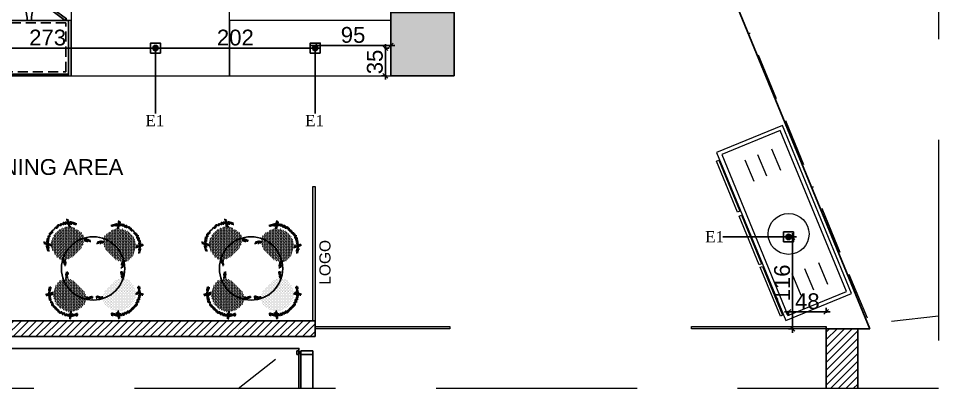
# Model space of a CAD drawing. Header units: millimetres. Extents: x 60271 to 65257, y 2062 to 12046.
# Drawn here: x 61397 to 62560, y 7125 to 7593 of the extents above; entities that cross this region are included whole.
import ezdxf

# ---------------------------------------------------------------- set-up
doc = ezdxf.new("R2010")
doc.units = ezdxf.units.MM
for name, pattern in [('DASHED', [19.05, 12.7, -6.35]), ('HIDDENX2', [19.05, 12.7, -6.35]), ('OUT LINE BUILDING$0$( Border )', [21, 6, -3, 6, -3, 0, -3])]:
    doc.linetypes.add(name, pattern=pattern)
for name, color, linetype in [('002 Çizgi', 7, 'Continuous'), ('A2-1-00-000 - Level 18', 1, 'Continuous'), ('A2-1-00-000 - Level 32', 1, 'Continuous'), ('COLUMNS', 8, 'Continuous'), ('t_yazi', 144, 'Continuous')]:
    doc.layers.add(name, color=color, linetype=linetype)
for name, color, linetype, lineweight in [('1 LI object floor plan', 8, 'Continuous', 18), ('312M_Mutfak1', 163, 'Continuous', 18), ('ELK', 1, 'Continuous', 25), ('FURNITURE', 134, 'Continuous', 25), ('HIDDEN', 8, 'OUT LINE BUILDING$0$( Border )', 13), ('p_tarama', 251, 'Continuous', 15), ('p_ölçü', 40, 'Continuous', 15), ('t_mutfak ekipmanları', 167, 'Continuous', 18), ('t_olcu', 40, 'Continuous', 13), ('TXT', 3, 'Continuous', 25)]:
    doc.layers.add(name, color=color, linetype=linetype, lineweight=lineweight)
doc.layers.add('2 F oak 52', color=7, linetype='Continuous', true_color=0xf6d39b)
doc.layers.add('WINDOW', color=7, linetype='Continuous', true_color=0x0059b3)
doc.layers.add('2 FL shadow 5', color=251, linetype='Continuous', lineweight=9, true_color=0x505050)
doc.layers.add('b-furn_Pen_No__118', color=7, linetype='Continuous', lineweight=13, true_color=0x573938)
doc.styles.add('olcu', font='arial.ttf')
doc.styles.add('SAS', font='sanss___.ttf')
doc.styles.add('YAZI', font='times.ttf', dxfattribs={"height": 11})
doc.dimstyles.new('olcu50', dxfattribs={"dimtxt": 20, "dimasz": 6, "dimexe": 5, "dimexo": 0, "dimgap": 3, "dimtad": 1, "dimdec": 0, "dimzin": 12, "dimdsep": 46, "dimtxsty": 'olcu', "dimblk": 'OBLIQUE', "dimcen": 0, "dimdle": 5, "dimclrd": 256, "dimclre": 256, "dimclrt": 256, "dimadec": 0, "dimazin": 0, "dimtfac": 1, "dimtdec": 0, "dimtix": 1, "dimtmove": 2, "dimatfit": 2, "dimfxl": 20, "dimfxlon": 1, "dimtolj": 1, "dimtzin": 0, "dimarcsym": 0})
pattern_1 = [(2e-15, (-15036.3138, -9809.6434), (0.67865625, 1.3573125), [0, -1.3573125])]

# ---------------------------------------------------------------- blocks, each defined once
blk = doc.blocks.new('chr4')
at = {"layer": '2 F oak 52'}
h = blk.add_hatch(dxfattribs=at)
h.set_pattern_fill('DOTS', color=256, scale=0.855, style=0)
h.set_pattern_definition(pattern_1)
h.paths.add_polyline_path([(11054.4, -2964.7, 0.285475), (11028.8, -2979.5, 0.388251), (11031.2, -2981.8, -0.278738), (11054.4, -2967.1, -0.278738), (11077.7, -2981.8, 0.388251), (11080.1, -2979.5, 0.285475)])
h.paths.add_polyline_path([(11073.4, -2975.6, 0.027312), (11071.3, -2973.6), (11069.6, -2976.1, -0.028203), (11071.5, -2978.5)], flags=17)
h.paths.add_polyline_path([(11074.1, -2969.2), (11073, -2970.9, -0.025782), (11075.1, -2972.8), (11076.5, -2970.7, 0.990533)], flags=17)
h.paths.add_polyline_path([(11039.2, -2976.1), (11037.6, -2973.6, 0.027312), (11035.5, -2975.6), (11037.4, -2978.5, -0.028203)], flags=17)
h.paths.add_polyline_path([(11034.8, -2969.2, 0.990533), (11032.4, -2970.7), (11033.7, -2972.8, -0.025782), (11035.9, -2970.9)], flags=17)
h.paths.add_polyline_path([(11072.8, -3001.6, -0.035026), (11071.1, -3003.2), (11072.7, -3005.2, -0.379521), (11074.4, -3003.7)])
h.paths.add_polyline_path([(11075.8, -3004.5, 1.067653), (11073.1, -3006.4), (11075.2, -3008.9, 0.000668), (11075.2, -3008.9, 0.012703), (11075.3, -3009, 0.945767), (11077.4, -3007.1)])
h.paths.add_polyline_path([(11037.7, -3003.2, -0.035026), (11036.1, -3001.6), (11034.5, -3003.7, -0.379521), (11036.1, -3005.2)])
h.paths.add_polyline_path([(11033.1, -3004.5), (11031.5, -3007.1, 0.971423), (11033.6, -3008.9), (11035.8, -3006.4, 1.067653)])
at = {"layer": '2 FL shadow 5'}
h = blk.add_hatch(dxfattribs=at)
h.set_pattern_fill('DOTS', color=256, scale=0.855, style=0)
h.set_pattern_definition(pattern_1)
edge = h.paths.add_edge_path()
edge.add_arc((11055.5, -2932.3), 75.2, 263.3778, 269.2231)
edge.add_arc((11053.4, -2932.3), 75.2, 270.7769, 276.6222)
edge.add_arc((11060.5, -2990.5), 16.5, 275.4895, 321.476)
edge.add_arc((11065, -2993.3), 11.3, 318.0873, 355.5155)
edge.add_arc((11048.1, -2994.2), 28.2, 0.0253, 25.9963)
edge.add_arc((11049.4, -2993.7), 26.8, 26.3351, 40.9939)
edge.add_arc((11054.4, -2993.6), 23.1, 48.8879, 90)
edge.add_arc((11054.4, -2993.6), 23.1, 90, 131.1121)
edge.add_arc((11059.5, -2993.7), 26.8, 139.0061, 153.6649)
edge.add_arc((11060.8, -2994.2), 28.2, 154.0037, 179.9747)
edge.add_arc((11043.8, -2993.3), 11.3, 184.4845, 221.9127)
edge.add_arc((11048.4, -2990.5), 16.5, 218.524, 264.5105)
at = {"layer": '1 LI object floor plan'}
for p, q in [((11034.5, -3003.7), (11036.1, -3001.6)), ((11036.1, -3005.2), (11037.7, -3003.2)), ((11072.7, -3005.2), (11071.1, -3003.2)), ((11074.4, -3003.7), (11072.8, -3001.6))]:
    blk.add_line(p, q, dxfattribs=at)
for centre, start, end in [((11053.5, -2992.7), 128.8296, 134.737), ((11055.4, -2992.7), 45.263, 51.1704)]:
    blk.add_arc(centre, 28, start, end, dxfattribs=at)
blk = doc.blocks.new('188-70')
at = {"layer": '002 Çizgi', "color": 7}
blk.add_line((24.3, -122), (24.3, 78), dxfattribs=at)
for points in [[(-71.3, 41.3), (-45.7, 75.5), (-43.7, 74), (-69.3, 39.7)], [(-43.7, -122), (26.3, -122), (26.3, 78), (-43.7, 78)], [(-71.5, 15.9), (-45.7, -18.2), (-43.7, -16.7), (-69.4, 17.4)], [(-71.5, -30.1), (-45.7, -64.2), (-43.7, -62.6), (-69.4, -28.5)], [(-40.6, -93.6), (-40.5, -92.1), (-40, -90.4), (-39.4, -88.6), (-38.6, -86.6), (-37.9, -84.7), (-37.3, -82.8), (-36.8, -81.1), (-36.6, -79.7), (-36.8, -78.5), (-37.3, -77.7), (-37.9, -77.2), (-38.6, -77), (-39.4, -77.2), (-40, -77.7), (-40.5, -78.5), (-40.6, -79.7), (-40.5, -81.1), (-40, -82.8), (-39.4, -84.7), (-38.6, -86.6), (-37.9, -88.6), (-37.3, -90.4), (-36.8, -92.1), (-36.6, -93.6), (-36.8, -94.7), (-37.3, -95.6), (-37.9, -96.1), (-38.6, -96.2), (-39.4, -96.1), (-40, -95.6), (-40.5, -94.7)]]:
    blk.add_lwpolyline(points, close=True, dxfattribs=at)
at = {"layer": '002 Çizgi', "color": 7, "linetype": 'DASHED'}
blk.add_lwpolyline([(21.3, -62), (21.3, 75), (-40.7, 75), (-40.7, -62)], close=True, dxfattribs=at)
at = {"layer": '002 Çizgi', "color": 7, "const_width": 0.428}
for points in [[(-69.7, 43.5), (-71, 44.5), (-66.7, 50.2), (-65.7, 51.6)], [(-69.8, 13.7), (-71.1, 12.7), (-66.9, 7), (-65.8, 5.6)], [(-69.8, -32.3), (-71.1, -33.3), (-66.9, -39), (-65.8, -40.4)]]:
    blk.add_lwpolyline(points, dxfattribs=at)
at = {"layer": '002 Çizgi', "color": 7}
blk.add_lwpolyline([(24.3, -65), (-43.7, -65)], dxfattribs=at)
for points in [[(-33.3, -73), (-33.3, -99.7, 1), (-29, -99.7)], [(-29, -99.7), (-29, -73, -1), (-24.6, -73)]]:
    blk.add_lwpolyline(points, format="xyb", dxfattribs=at)
for centre, start, end in [((-43.7, 74), 229.755, 270), ((-43.7, -16.7), 90, 130.5092), ((-43.7, -62.6), 90, 130.5092)]:
    blk.add_arc(centre, 42.7, start, end, dxfattribs=at)
blk = doc.blocks.new('23f22323')
at = {"layer": 'p_tarama'}
for p, q in [((61387.1, 9871), (61357.8, 9871)), ((61513, 9871), (61542.3, 9871)), ((61387.1, 9851.8), (61357.8, 9851.8)), ((61513, 9851.8), (61542.3, 9851.8)), ((61387.1, 9834.5), (61357.8, 9834.5)), ((61513, 9834.5), (61542.3, 9834.5))]:
    blk.add_line(p, q, dxfattribs=at)
for points in [[(61335.1, 9804.7), (61565.1, 9804.7), (61565.1, 9894.7), (61335.1, 9894.7)], [(61340.1, 9809.7), (61560.1, 9809.7), (61560.1, 9889.7), (61340.1, 9889.7)], [(61345.4, 9803.6), (61415, 9803.6), (61415, 9800.6), (61345.4, 9800.6)], [(61420.5, 9803.6), (61487, 9803.6), (61487, 9800.6), (61420.5, 9800.6)], [(61490.5, 9803.6), (61557.2, 9803.6), (61557.2, 9800.6), (61490.5, 9800.6)]]:
    blk.add_lwpolyline(points, close=True, dxfattribs=at)
blk.add_circle((61465.1, 9849.7), 25.8, dxfattribs=at)
blk = doc.blocks.new('_OBLIQUE')
at = {"color": 0, "linetype": 'ByBlock'}
blk.add_line((-0.5, -0.5), (0.5, 0.5), dxfattribs=at)
blk = doc.blocks.new('*D38')
at = {"layer": 'Defpoints', "color": 0, "transparency": 16777216}
for p in [(61570.4, 7558.7), (61297.8, 7555.4), (61570.4, 7555.3)]:
    blk.add_point(p, dxfattribs=at)
at = {"layer": 't_olcu', "lineweight": -2, "transparency": 16777216}
for p, q in [((61292.8, 7555.3), (61575.4, 7555.3)), ((61297.8, 7555.4), (61297.8, 7550.3)), ((61570.4, 7556.5), (61570.4, 7550.3))]:
    blk.add_line(p, q, dxfattribs=at)
at = {"layer": 't_olcu', "lineweight": -2, "transparency": 16777216, "xscale": 6, "yscale": 6, "zscale": 6, "rotation": 180}
blk.add_blockref('_OBLIQUE', (61297.8, 7555.3), dxfattribs=at)
at = {"layer": 't_olcu', "lineweight": -2, "transparency": 16777216, "xscale": 6, "yscale": 6, "zscale": 6}
blk.add_blockref('_OBLIQUE', (61570.4, 7555.3), dxfattribs=at)
at = {"layer": 't_olcu', "transparency": 16777216, "insert": (61434.1, 7568.5), "char_height": 20, "attachment_point": 5, "style": 'olcu'}
blk.add_mtext('\\A1;273', dxfattribs=at)
blk = doc.blocks.new('*D39')
at = {"layer": 'Defpoints', "color": 0, "transparency": 16777216}
for p in [(61570.4, 7558.7), (61772.2, 7558.7), (61772.2, 7555.3)]:
    blk.add_point(p, dxfattribs=at)
at = {"layer": 't_olcu', "lineweight": -2, "transparency": 16777216}
for p, q in [((61565.4, 7555.3), (61777.2, 7555.3)), ((61570.4, 7556.5), (61570.4, 7550.3)), ((61772.2, 7556.5), (61772.2, 7550.3))]:
    blk.add_line(p, q, dxfattribs=at)
at = {"layer": 't_olcu', "lineweight": -2, "transparency": 16777216, "xscale": 6, "yscale": 6, "zscale": 6, "rotation": 180}
blk.add_blockref('_OBLIQUE', (61570.4, 7555.3), dxfattribs=at)
at = {"layer": 't_olcu', "lineweight": -2, "transparency": 16777216, "xscale": 6, "yscale": 6, "zscale": 6}
blk.add_blockref('_OBLIQUE', (61772.2, 7555.3), dxfattribs=at)
at = {"layer": 't_olcu', "transparency": 16777216, "insert": (61671.3, 7568.5), "char_height": 20, "attachment_point": 5, "style": 'olcu'}
blk.add_mtext('\\A1;202', dxfattribs=at)
blk = doc.blocks.new('*D40')
at = {"layer": 'Defpoints', "color": 0, "transparency": 16777216}
for p in [(61772.2, 7558.7), (61867.7, 7558.7), (61867.7, 7558.7)]:
    blk.add_point(p, dxfattribs=at)
at = {"layer": 't_olcu', "lineweight": -2, "transparency": 16777216}
for p, q in [((61767.2, 7558.7), (61872.7, 7558.7)), ((61772.2, 7558.7), (61772.2, 7553.7)), ((61867.7, 7558.7), (61867.7, 7553.7))]:
    blk.add_line(p, q, dxfattribs=at)
at = {"layer": 't_olcu', "lineweight": -2, "transparency": 16777216, "xscale": 6, "yscale": 6, "zscale": 6, "rotation": 180}
blk.add_blockref('_OBLIQUE', (61772.2, 7558.7), dxfattribs=at)
at = {"layer": 't_olcu', "lineweight": -2, "transparency": 16777216, "xscale": 6, "yscale": 6, "zscale": 6}
blk.add_blockref('_OBLIQUE', (61867.7, 7558.7), dxfattribs=at)
at = {"layer": 't_olcu', "transparency": 16777216, "insert": (61820, 7571.9), "char_height": 20, "attachment_point": 5, "style": 'olcu'}
blk.add_mtext('\\A1;95', dxfattribs=at)
blk = doc.blocks.new('*D52')
at = {"layer": 'Defpoints', "color": 0, "transparency": 16777216}
for p in [(61772.2, 7555.3), (61860.8, 7555.3), (61867.7, 7520.4)]:
    blk.add_point(p, dxfattribs=at)
at = {"layer": 't_olcu', "lineweight": -2, "transparency": 16777216}
for p, q in [((61860.8, 7515.4), (61860.8, 7560.3)), ((61859.6, 7555.3), (61865.8, 7555.3)), ((61862.1, 7520.4), (61855.8, 7520.4))]:
    blk.add_line(p, q, dxfattribs=at)
at = {"layer": 't_olcu', "lineweight": -2, "transparency": 16777216, "xscale": 6, "yscale": 6, "zscale": 6}
for p, rotation in [((61860.8, 7555.3), 90), ((61860.8, 7520.4), 270)]:
    blk.add_blockref('_OBLIQUE', p, dxfattribs=dict(at, rotation=rotation))
at = {"layer": 't_olcu', "transparency": 16777216, "insert": (61847.6, 7537.8), "char_height": 20, "attachment_point": 5, "rotation": 90, "style": 'olcu'}
blk.add_mtext('\\A1;35', dxfattribs=at)
blk = doc.blocks.new('*D64')
at = {"layer": 'Defpoints', "color": 0, "transparency": 16777216}
for p in [(62370.1, 7316.5), (62375.3, 7316.5), (62417.7, 7200.4)]:
    blk.add_point(p, dxfattribs=at)
at = {"layer": 't_olcu', "lineweight": -2, "transparency": 16777216}
for p, q in [((62374, 7316.5), (62380.3, 7316.5)), ((62375.3, 7195.4), (62375.3, 7321.5)), ((62376.5, 7200.4), (62370.3, 7200.4))]:
    blk.add_line(p, q, dxfattribs=at)
at = {"layer": 't_olcu', "lineweight": -2, "transparency": 16777216, "xscale": 6, "yscale": 6, "zscale": 6}
for p, rotation in [((62375.3, 7316.5), 90), ((62375.3, 7200.4), 270)]:
    blk.add_blockref('_OBLIQUE', p, dxfattribs=dict(at, rotation=rotation))
at = {"layer": 't_olcu', "transparency": 16777216, "insert": (62362.1, 7258.4), "char_height": 20, "attachment_point": 5, "rotation": 90, "style": 'olcu'}
blk.add_mtext('\\A1;116', dxfattribs=at)
blk = doc.blocks.new('*D65')
at = {"layer": 'Defpoints', "color": 0, "transparency": 16777216}
for p in [(62370.1, 7316.5), (62417.7, 7221.9), (62417.7, 7200.4)]:
    blk.add_point(p, dxfattribs=at)
at = {"layer": 't_olcu', "lineweight": -2, "transparency": 16777216}
for p, q in [((62365.1, 7221.9), (62422.7, 7221.9)), ((62370.1, 7223.2), (62370.1, 7216.9)), ((62417.7, 7220.7), (62417.7, 7226.9))]:
    blk.add_line(p, q, dxfattribs=at)
at = {"layer": 't_olcu', "lineweight": -2, "transparency": 16777216, "xscale": 6, "yscale": 6, "zscale": 6, "rotation": 180}
blk.add_blockref('_OBLIQUE', (62370.1, 7221.9), dxfattribs=at)
at = {"layer": 't_olcu', "lineweight": -2, "transparency": 16777216, "xscale": 6, "yscale": 6, "zscale": 6}
blk.add_blockref('_OBLIQUE', (62417.7, 7221.9), dxfattribs=at)
at = {"layer": 't_olcu', "transparency": 16777216, "insert": (62393.9, 7235.1), "char_height": 20, "attachment_point": 5, "style": 'olcu'}
blk.add_mtext('\\A1;48', dxfattribs=at)

msp = doc.modelspace()

# ---------------------------------------------------------------- hatches: boundary and pattern name
at = {"layer": 'COLUMNS', "ltscale": 3}
h = msp.add_hatch(dxfattribs=at)
h.set_pattern_fill('AR-CONC', color=256, scale=3.4)
h.set_pattern_definition([(50, (16396.705, 11645.456), (24.386846, -2.133573), [2.55, -28.05]), (355, (16396.705, 11645.456), (-4.717545, 25.574533), [2.04, -22.44]), (100.451444, (16398.738, 11645.279), (19.669301, 23.44096), [2.167167, -23.838832]), (46.1842, (16396.705, 11652.256), (36.286205, -5.627656), [3.825, -42.075]), (96.635635, (16399.73, 11651.788), (31.778506, 33.120032), [3.250752, -35.758268]), (351.18416, (16396.705, 11652.256), (31.778506, 33.120032), [3.06, -33.66]), (21, (16400.105, 11650.556), (20.29484, -13.689042), [2.55, -28.05]), (326, (16400.105, 11650.556), (8.272721, 24.655102), [2.04, -22.44]), (71.451445, (16401.797, 11649.416), (28.567561, 10.966059), [2.167166, -23.838832]), (37.5, (16396.7055, 11645.4565), (0.413435, 11.318391), [0, -22.168, 0, -22.78, 0, -22.525]), (7.5, (16396.705, 11645.456), (8.9443643, 13.4099982), [0, -12.988, 0, -21.658, 0, -8.585]), (327.5, (16389.1235, 11645.4565), (18.1499628, -0.7668656), [0, -8.5, 0, -26.52, 0, -35.19]), (317.5, (16385.723, 11645.456), (19.82833, 3.4035694), [0, -11.05, 0, -17.612, 0, -24.99])])
h.paths.add_polyline_path([(60947.7, 7600.4), (60867.7, 7600.4), (60867.7, 7520.4), (60947.7, 7520.4)])
h.paths.add_polyline_path([(61947.7, 7600.4), (61868.4, 7600.4), (61868.4, 7520.4), (61947.7, 7520.4)])
h = msp.add_hatch(color=256, dxfattribs=at)
h.dxf.hatch_style = 1
h.paths.add_polyline_path([(61772.1, 7380.5), (61769.1, 7380.5), (61769.1, 7210.5), (61772.1, 7210.5)])
at = {"layer": 'COLUMNS', "ltscale": 10}
h = msp.add_hatch(dxfattribs=at)
h.set_pattern_fill('ANSI31', color=256, scale=54.4)
h.set_pattern_definition([(45, (16396.7055, 11645.4565), (-4.8083261, 4.8083261), [])])
h.paths.add_polyline_path([(61305.2, 7210.5), (61305.2, 7190.5), (61772.1, 7190.5), (61772.1, 7210.5)])
at = {"layer": 'COLUMNS', "ltscale": 3}
h = msp.add_hatch(color=256, dxfattribs=at)
h.dxf.hatch_style = 1
h.paths.add_polyline_path([(61942.1, 7200.4), (61942.1, 7203.4), (61772.1, 7203.4), (61772.1, 7200.4)])
h = msp.add_hatch(color=256, dxfattribs=at)
h.dxf.hatch_style = 1
h.paths.add_polyline_path([(61942.1, 7200.4), (61942.1, 7203.4), (61772.1, 7203.4), (61772.1, 7200.4)])
h = msp.add_hatch(color=256, dxfattribs=at)
h.dxf.hatch_style = 1
h.paths.add_polyline_path([(62417.7, 7200.4), (62417.7, 7203.4), (62247.7, 7203.4), (62247.7, 7200.4)])
at = {"layer": 'COLUMNS', "ltscale": 10}
h = msp.add_hatch(dxfattribs=at)
h.set_pattern_fill('ANSI31', color=256, scale=54.4)
h.set_pattern_definition([(45, (20909.5166, 8895.705), (-4.8083261, 4.8083261), [])])
h.paths.add_polyline_path([(62417.7, 7124.8), (62457.7, 7124.8), (62457.7, 7200.4), (62417.7, 7200.4)])
at = {"layer": 'ELK', "linetype": 'Continuous'}
for points in [[(61567, 7555.4, -1), (61573.7, 7555.4, -1)], [(61768.9, 7555.4, -1), (61775.6, 7555.4, -1)], [(62370.1, 7319.8, -1), (62370.1, 7313.2, -1)]]:
    msp.add_hatch(color=1, dxfattribs=at).paths.add_polyline_path(points)

# ---------------------------------------------------------------- linework, layer by layer
at = {"layer": '312M_Mutfak1'}
msp.add_lwpolyline([(61664, 7630.4), (61464, 7630.4), (61464, 7520.4), (61664, 7520.4), (61664, 7630.4)], dxfattribs=at)
for points in [[(61260.2, 7520.4), (61464, 7520.4), (61464, 7590.4), (61260.2, 7590.4)], [(61664, 7520.4), (61867.7, 7520.4), (61867.7, 7590.4), (61664, 7590.4)]]:
    msp.add_lwpolyline(points, close=True, dxfattribs=at)
at = {"layer": 'A2-1-00-000 - Level 18'}
for p, q in [((61772.1, 7210.5), (61305.2, 7210.5)), ((61772.1, 7210.5), (61772.1, 7190.5)), ((62417.7, 7124.8), (62417.7, 7203.4)), ((62472.7, 7200.4), (62417.7, 7200.4)), ((62457.7, 7124.8), (62457.7, 7200.4)), ((61772.1, 7190.5), (61305.2, 7190.5))]:
    msp.add_line(p, q, dxfattribs=at)
at = {"layer": 'A2-1-00-000 - Level 18', "flags": 128}
msp.add_lwpolyline([(61751.6, 7124.8), (61751.6, 7175.5), (61304.2, 7175.5), (61304.2, 7188), (60853.2, 7188), (60853.2, 7175.5), (60818.2, 7175.5), (60745.5, 7175.5)], dxfattribs=at)
at = {"layer": 'A2-1-00-000 - Level 32'}
msp.add_line((62114.4, 8072.7), (62472.7, 7200.4), dxfattribs=at)
at = {"layer": 'b-furn_Pen_No__118', "linetype": 'Continuous', "flags": 128}
for points in [[(61769.1, 7210.5), (61769.1, 7380.5), (61772.1, 7380.5), (61772.1, 7210.5)], [(61942.1, 7200.4), (61772.1, 7200.4), (61772.1, 7203.4), (61942.1, 7203.4)], [(61942.1, 7200.4), (61772.1, 7200.4), (61772.1, 7203.4), (61942.1, 7203.4)], [(62417.7, 7200.4), (62247.7, 7200.4), (62247.7, 7203.4), (62417.7, 7203.4)]]:
    msp.add_lwpolyline(points, close=True, dxfattribs=at)
at = {"layer": 'COLUMNS', "ltscale": 3, "flags": 128}
msp.add_lwpolyline([(61867.7, 7520.4), (61947.7, 7520.4), (61947.7, 7600.4), (61867.7, 7600.4)], close=True, dxfattribs=at)
at = {"layer": 'ELK', "color": 1, "linetype": 'Continuous'}
for points in [[(61576.6, 7549.1), (61564.1, 7549.1), (61564.1, 7561.6), (61576.6, 7561.6)], [(61778.5, 7549.1), (61766, 7549.1), (61766, 7561.6), (61778.5, 7561.6)], [(62363.9, 7310.3), (62363.9, 7322.8), (62376.4, 7322.8), (62376.4, 7310.3)]]:
    msp.add_lwpolyline(points, close=True, dxfattribs=at)
for centre in [(61570.4, 7555.4), (61772.2, 7555.4), (62370.1, 7316.5)]:
    msp.add_circle(centre, 3.34, dxfattribs=at)
at = {"layer": 'FURNITURE'}
for centre in [(61491.6, 7276.7), (61691.1, 7276.7)]:
    msp.add_circle(centre, 40, dxfattribs=at)
at = {"layer": 'HIDDEN', "ltscale": 10}
msp.add_line((61674.9, 7124.8), (61739.1, 7175.5), dxfattribs=at)
for points in [[(62469.8, 7213.7), (62137.6, 8017.4), (62559.8, 7963.4)], [(62559.8, 7216.3), (62472.7, 7206.8), (62472.7, 7206.8)]]:
    msp.add_lwpolyline(points, dxfattribs=at)
at = {"layer": 'p_tarama', "linetype": 'HIDDENX2', "ltscale": 20}
msp.add_lwpolyline([(60745.5, 8201.4), (62559.8, 8201.4), (62559.8, 7124.8), (60745.5, 7124.8)], close=True, dxfattribs=at)
at = {"layer": 't_yazi', "color": 1}
for p, q in [((61570.4, 7555.4), (61570.4, 7472.5)), ((61772.2, 7555.4), (61772.2, 7472.5)), ((62370.1, 7316.5), (62287.2, 7316.5))]:
    msp.add_line(p, q, dxfattribs=at)
at = {"layer": 'WINDOW', "ltscale": 10}
for p, q in [((61749.1, 7175.5), (61304.2, 7175.5)), ((61749.1, 7167.7), (61749.1, 7172.7)), ((61749.1, 7172.7), (61751.6, 7172.7)), ((61749.1, 7167.7), (61751.6, 7167.7)), ((61751.6, 7172.7), (61751.6, 7124.8)), ((61754.1, 7171.2), (61751.6, 7171.2)), ((61754.1, 7169.2), (61751.6, 7169.2)), ((61754.1, 7172.7), (61754.1, 7124.8)), ((61754.1, 7172.7), (61769.1, 7172.7)), ((61754.1, 7167.7), (61769.1, 7167.7)), ((61769.1, 7172.7), (61769.1, 7124.8))]:
    msp.add_line(p, q, dxfattribs=at)

# ---------------------------------------------------------------- block references
for p, rotation in [((67164, -2688.2), 135), ((71455.9, 12945.6), 224.9999999999999), ((67363.5, -2688.2), 135), ((71655.5, 12945.6), 224.9999999999999)]:
    msp.add_blockref('chr4', p, dxfattribs=dict(rotation=rotation))
at = {"layer": 'FURNITURE', "rotation": 45}
for p in [(51528.1, 1606.7), (51727.6, 1606.7)]:
    msp.add_blockref('chr4', p, dxfattribs=at)
at = {"layer": 'FURNITURE', "xscale": -1, "rotation": 315}
for p in [(71456.5, 1604.3), (71656, 1604.3)]:
    msp.add_blockref('chr4', p, dxfattribs=at)
at = {"layer": 'p_ölçü', "rotation": 292.3338575578061}
msp.add_blockref('23f22323', (29902.5, 60431.7), dxfattribs=at)
at = {"layer": 't_mutfak ekipmanları', "rotation": 270}
msp.add_blockref('188-70', (61382.3, 7546.7), dxfattribs=at)

# ---------------------------------------------------------------- texts
at = {"layer": 't_yazi', "color": 1, "style": 'YAZI'}
for p in [(61557.7, 7456.5), (61759.5, 7456.5), (62264.9, 7309.7)]:
    msp.add_text('E1', height=14.2, dxfattribs=at).set_placement(p)
at = {"layer": 'TXT', "insert": (61348.1, 7404.8), "char_height": 20, "width": 844.73, "attachment_point": 4, "style": 'SAS'}
msp.add_mtext('{\\fArial|b0|i0|c0|p34;DINING AREA}', dxfattribs=at)
at = {"layer": 'TXT', "insert": (61784.6, 7256.2), "char_height": 14, "width": 591.311, "attachment_point": 4, "rotation": 90, "style": 'SAS'}
msp.add_mtext('{\\fArial|b0|i0|c0|p34;LOGO}', dxfattribs=at)

# ---------------------------------------------------------------- dimensions: what is measured, and where the dimension line sits
at = {"layer": 't_olcu'}
for base, p1, p2, picture, middle in [((61570.4, 7555.3), (61297.8, 7555.4), (61570.4, 7558.7), '*D38', (61434.1, 7568.5)), ((61772.2, 7555.3), (61570.4, 7558.7), (61772.2, 7558.7), '*D39', (61671.3, 7568.5)), ((61867.7221, 7558.7129), (61772.2332, 7558.7129), (61867.7221, 7558.7129), '*D40', (61819.9777, 7571.9244)), ((62417.7, 7221.9), (62370.1, 7316.5), (62417.7, 7200.4), '*D65', (62393.9, 7235.1))]:
    dim = msp.add_linear_dim(base=base, p1=p1, p2=p2, dimstyle='olcu50', override={"dimfxl": 1.25}, dxfattribs=at)
    dim.commit()
    dim.dimension.update_dxf_attribs({"geometry": picture, "text_midpoint": middle})
for base, p1, p2, picture, middle in [((61860.8, 7555.3), (61867.7, 7520.4), (61772.2, 7555.3), '*D52', (61847.6, 7537.8)), ((62375.3, 7316.5), (62417.7, 7200.4), (62370.1, 7316.5), '*D64', (62362.1, 7258.4))]:
    dim = msp.add_linear_dim(base=base, p1=p1, p2=p2, angle=90, dimstyle='olcu50', override={"dimfxl": 1.25}, dxfattribs=at)
    dim.commit()
    dim.dimension.update_dxf_attribs({"geometry": picture, "text_midpoint": middle})

doc.saveas('drawing.dxf')
